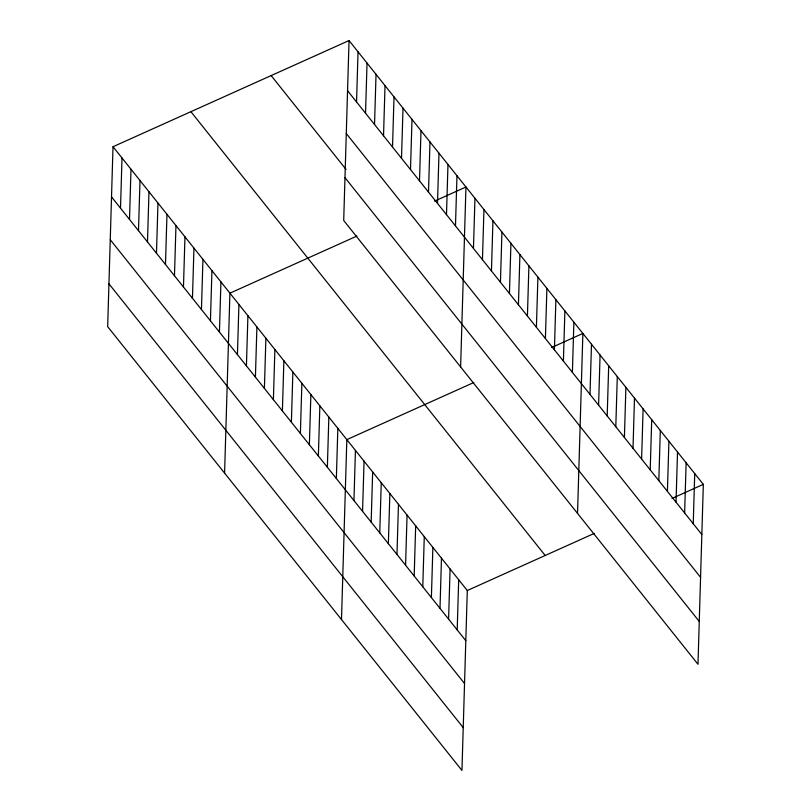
<?xml version="1.0" encoding="UTF-8"?>
<svg xmlns="http://www.w3.org/2000/svg" width="811" height="811" viewBox="0 0 811 811"><rect width="100%" height="100%" fill="white"/><g stroke="black" fill="none" stroke-linecap="round" stroke-linejoin="round"><path stroke-width="1.22" d="M113.013 146.72L107.67 326.651L461.956 770.45L467.298 590.52L113.013 146.72L349.044 40.55L703.33 484.349L697.987 664.28L343.702 220.48L349.044 40.55M120.515 208.153L122.005 157.993M129.507 219.416L130.997 169.256M138.499 230.679L139.989 180.518M147.49 241.952L148.981 191.781M156.482 253.214L157.973 203.054M165.485 264.477L166.965 214.317M174.477 275.75L175.967 225.58M183.468 287.013L184.959 236.853M192.46 298.276L193.951 248.115M201.452 309.538L202.943 259.378M210.444 320.811L211.935 270.641M219.436 332.074L220.927 281.914M224.586 473.107L229.918 293.176L356.86 236.082M237.43 354.61L238.921 304.439M246.422 365.873L247.913 315.712M255.414 377.135L256.905 326.975M264.406 388.398L265.896 338.238M273.398 399.671L274.888 349.5M282.39 410.934L283.88 360.773M291.392 422.196L292.872 372.036M300.384 433.469L301.874 383.299M309.376 444.732L310.866 394.572M318.368 455.995L319.858 405.835M327.36 467.258L328.85 417.097M336.352 478.531L337.842 428.36M356.546 101.983L358.036 51.813M341.492 619.563L346.834 439.633L473.776 382.528M353.951 500.569L355.441 450.409M365.548 113.246L367.028 63.086M362.558 511.346L364.048 461.185M374.54 124.509L376.03 74.348M371.164 522.122L372.644 471.961M383.532 135.772L385.022 85.611M379.761 532.908L381.251 482.738M392.524 147.044L394.014 96.874M388.368 543.684L389.858 493.524M401.516 158.307L403.006 108.147M396.974 554.46L398.465 504.3M410.508 169.57L411.998 119.41M405.581 565.237L407.061 515.076M419.5 180.843L420.99 130.672M414.178 576.013L415.668 525.852M428.502 192.106L429.982 141.945M422.784 586.799L424.275 536.629M437.494 203.368L438.984 153.208M431.391 597.575L432.881 547.405M446.486 214.631L447.976 164.471M439.998 608.351L441.478 558.191M455.478 225.904L456.968 175.734M448.595 619.128L450.085 568.967M460.618 366.937L465.96 187.006L434.584 201.118M457.201 629.904L458.691 579.743M473.462 248.43L474.952 198.269M482.454 259.702L483.944 209.532M491.456 270.965L492.936 220.805M500.448 282.228L501.938 232.068M509.44 293.491L510.93 243.33M518.432 304.764L519.922 254.593M527.424 316.026L528.914 265.866M536.416 327.289L537.906 277.129M545.408 338.562L546.898 288.392M554.41 349.825L555.89 299.664M563.402 361.088L564.892 310.927M572.394 372.35L573.884 322.19M577.533 513.383L582.876 333.453L551.5 347.564M589.992 394.399L591.483 344.239M598.589 405.176L600.079 355.015M607.196 415.952L608.686 365.791M615.802 426.728L617.293 376.568M624.409 437.514L625.899 387.344M633.006 448.29L634.496 398.12M641.613 459.067L643.103 408.906M650.219 469.843L651.709 419.682M658.826 480.619L660.306 430.459M667.423 491.395L668.913 441.235M676.029 502.181L677.52 452.011M684.636 512.957L686.126 462.797M693.243 523.734L694.723 473.573M467.298 590.52L594.23 533.425M671.954 498.461L703.33 484.349M347.554 90.71L701.839 534.51M346.287 133.531L700.572 577.331M271.158 75.585L346.094 169.469M344.979 177.66L699.264 621.459M190.899 111.685L545.185 555.484M111.523 196.891L465.808 640.68M110.245 239.711L464.531 683.511M108.938 283.83L463.223 727.629"/></g></svg>
